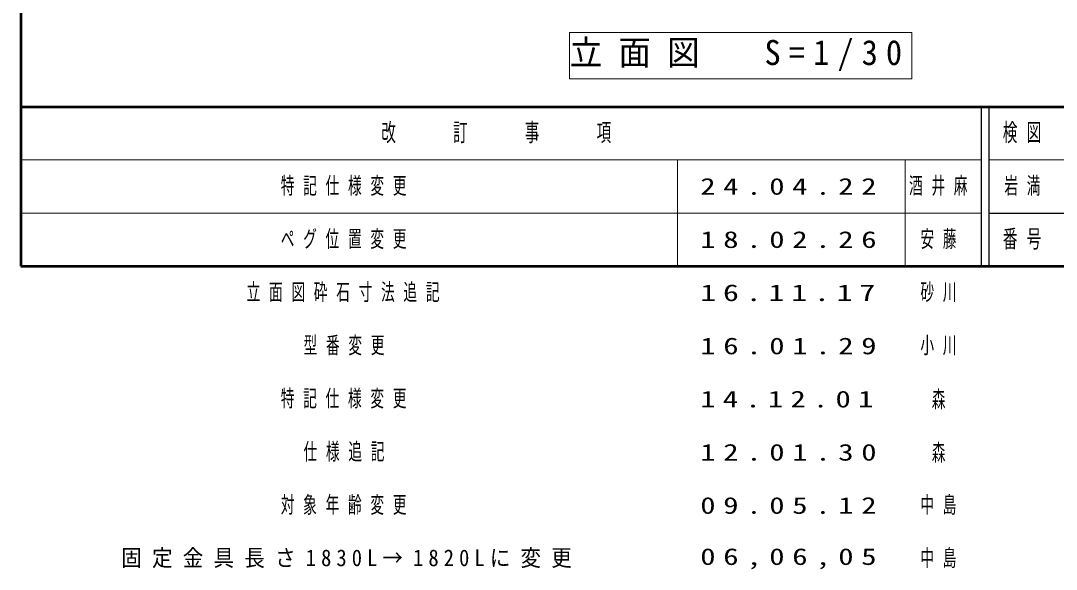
# Model space of a CAD drawing. Units: millimetres on the paper, scale 1:30. Extents: x -365 to 0, y -40 to 257.
# Drawn here: x -365 to -228.6, y -39.9 to 32.3 of the extents above; entities that cross this region are included whole.
import ezdxf
from ezdxf.enums import TextEntityAlignment as Align

# ---------------------------------------------------------------- set-up
doc = ezdxf.new("R2010")
doc.units = ezdxf.units.MM
doc.layers.add('LY_1', color=7, linetype='Continuous', lineweight=13)
doc.styles.add('ＭＳ ゴシック', font='')
doc.styles.get('ＭＳ ゴシック').set_extended_font_data('MS Gothic')

msp = doc.modelspace()

# ---------------------------------------------------------------- linework, layer by layer
at = {"layer": 'LY_1', "lineweight": 50}
for p, q in [((-365, 257), (-365, 0)), ((-365, 21), (0, 21)), ((-365, 0), (0, 0))]:
    msp.add_line(p, q, dxfattribs=at)
at = {"layer": 'LY_1'}
for p, q in [((-292.73, 30.785), (-292.73, 24.692)), ((-247.637, 30.785), (-292.73, 30.785)), ((-247.637, 24.692), (-247.637, 30.785)), ((-292.73, 24.692), (-247.637, 24.692)), ((-365, 14), (-238.5, 14)), ((-278.5, 14), (-278.5, 0)), ((-248.5, 14), (-248.5, 0)), ((-237.5, 14), (-182.5, 14)), ((-365, 7), (-238.5, 7))]:
    msp.add_line(p, q, dxfattribs=at)
at = {"layer": 'LY_1', "lineweight": 25}
for p, q in [((-238.5, 21), (-238.5, 0)), ((-237.5, 21), (-237.5, 0)), ((-237.5, 7), (0, 7))]:
    msp.add_line(p, q, dxfattribs=at)

# ---------------------------------------------------------------- texts
at = {"layer": 'LY_1', "style": 'ＭＳ ゴシック', "width": 0.6}
for p in [(-245, -17.5), (-245, -24.5)]:
    msp.add_text('森', height=2.199, dxfattribs=at).set_placement(p, align=Align.MIDDLE_LEFT)
at = {"layer": 'LY_1', "style": 'ＭＳ ゴシック'}
for s, insert, char_height, attachment_point in [('\\T1.5;\\W0.95;立面図\u3000S=1/30', (-292.684, 27.739), 3.299, 4), ('\\T1.64;\\W0.6;改\u3000\u3000訂\u3000\u3000事\u3000\u3000項', (-301.75, 17.5), 2.346, 5), ('\\T1.64;\\W0.6;検図', (-232.5, 17.5), 2.346, 5), ('\\T1.64;\\W0.6;特記仕様変更', (-330.75, 10.5), 2.199, 4), ('\\T1.5;\\W1.35;24.04.22', (-275.5, 10.5), 2.199, 4), ('\\T1.64;\\W0.6;酒井麻', (-248, 10.5), 2.199, 4), ('\\T1.64;\\W0.6;岩満', (-232.5, 10.5), 2.199, 5), ('\\T1.64;\\W0.6;ペグ位置変更', (-330.75, 3.5), 2.199, 4), ('\\T1.5;\\W1.35;18.02.26', (-275.5, 3.5), 2.199, 4), ('\\T1.64;\\W0.6;安藤', (-246.5, 3.5), 2.199, 4), ('\\T1.64;\\W0.6;番号', (-232.5, 3.5), 2.346, 5), ('\\T1.64;\\W0.6;立面図砕石寸法追記', (-335.25, -3.5), 2.199, 4), ('\\T1.43;\\W1.4;16.11.17', (-275.5, -3.5), 2.199, 4), ('\\T1.64;\\W0.6;砂川', (-246.5, -3.5), 2.199, 4), ('\\T1.64;\\W0.6;型番変更', (-327.75, -10.5), 2.199, 4), ('\\T1.5;\\W1.35;16.01.29', (-275.5, -10.5), 2.199, 4), ('\\T1.64;\\W0.6;小川', (-246.5, -10.5), 2.199, 4), ('\\T1.64;\\W0.6;特記仕様変更', (-330.75, -17.5), 2.199, 4), ('\\T1.47;\\W1.35;14.12.01', (-275.5, -17.5), 2.199, 4), ('\\T1.64;\\W0.6;仕様追記', (-327.75, -24.5), 2.199, 4), ('\\T1.5;\\W1.35;12.01.30', (-275.5, -24.5), 2.199, 4), ('\\T1.64;\\W0.6;対象年齢変更', (-330.75, -31.5), 2.199, 4), ('\\T1.64;\\W0.6;中島', (-246.5, -31.5), 2.199, 4), ('\\T1.5;\\W1.35;09.05.12', (-275.5, -31.5), 2.199, 4), ('\\T1.5;\\W0.9;固定金具長さ1830L→1820Lに変更', (-351.75, -38.5), 2.199, 4), ('\\T1.5;\\W1.35;06,06,05', (-275.5, -38.5), 2.199, 4), ('\\T1.64;\\W0.6;中島', (-246.5, -38.5), 2.199, 4)]:
    msp.add_mtext(s, dxfattribs=dict(at, insert=insert, char_height=char_height, attachment_point=attachment_point))

doc.saveas('drawing.dxf')
